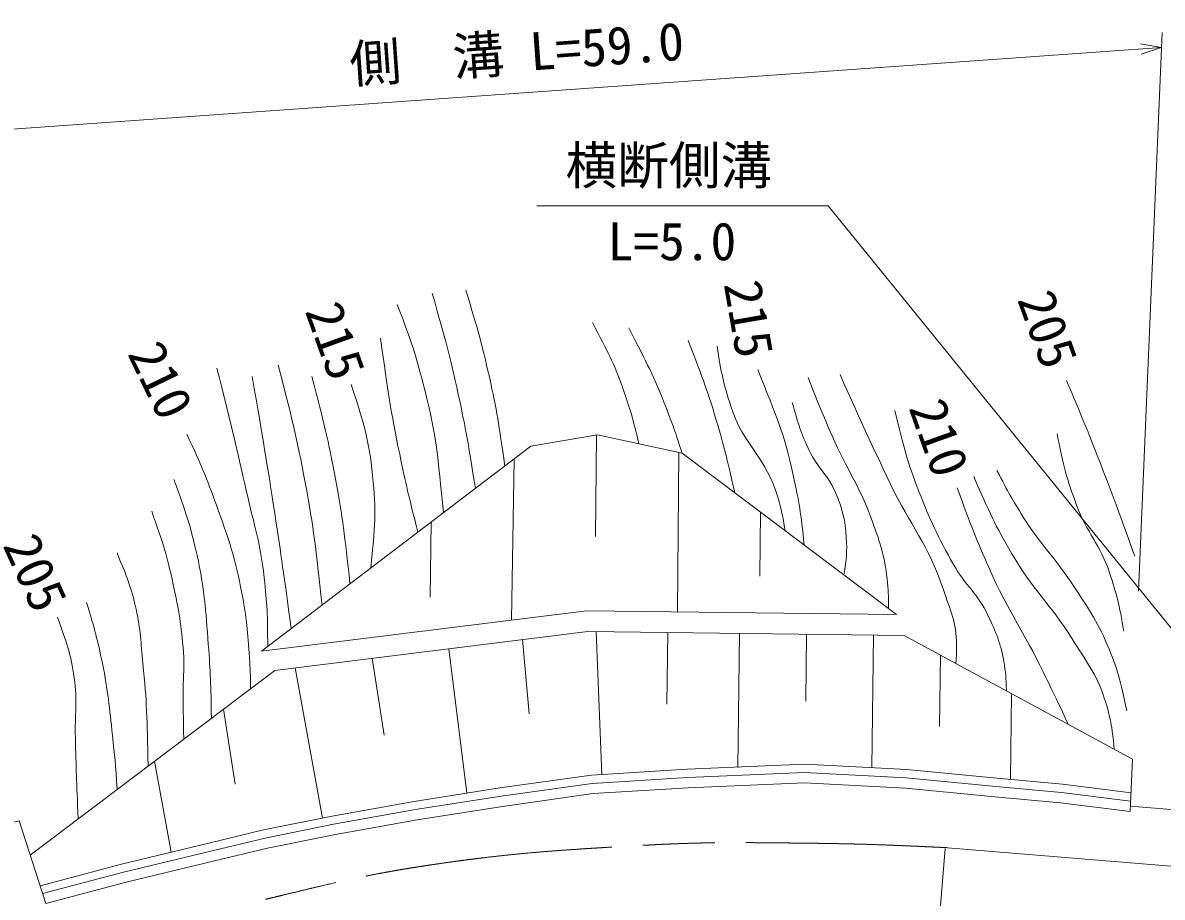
# Model space of a CAD drawing. Units: millimetres, scale not verified. Extents: x 40000 to 680000, y 20000 to 380000.
# Drawn here: x 275164 to 330356, y 293793 to 336128 of the extents above; entities that cross this region are included whole.
import ezdxf
from ezdxf.enums import TextEntityAlignment as Align

# ---------------------------------------------------------------- set-up
doc = ezdxf.new("R2010")
doc.units = ezdxf.units.MM
doc.header["$LTSCALE"] = 1000
doc.linetypes.add('CHAIN', pattern=[18.5, 12, -1.5, 3.5, -1.5])
for name, color, linetype, lineweight in [('M-BGD', 7, 'Continuous', 13), ('M-BMK', 2, 'CHAIN', 13), ('M-STR-HTXT', 7, 'Continuous', 13)]:
    doc.layers.add(name, color=color, linetype=linetype, lineweight=lineweight)
doc.styles.add('ＭＳ ゴシック', font='')
doc.styles.get('ＭＳ ゴシック').set_extended_font_data('MS Gothic')

msp = doc.modelspace()

# ---------------------------------------------------------------- linework, layer by layer
at = {"layer": 'M-BGD'}
for p, q in [((299780, 315626), (302995, 316175)), ((302961, 316176), (302910, 311258)), ((302995, 316175), (307098, 315287)), ((286721, 305702), (299780, 315626)), ((306940, 315321), (306884, 307605)), ((307098, 315287), (317489, 307473)), ((298959, 315002), (298842, 307208)), ((310900, 312428), (310867, 309329)), ((294939, 311947), (294901, 308320)), ((302932, 306654), (303209, 299733)), ((306404, 306610), (306361, 303138)), ((309877, 306567), (309796, 300068)), ((313126, 306527), (313086, 303277)), ((316376, 306486), (316296, 300061)), ((328924, 300483), (317860, 306468)), ((295802, 305822), (296671, 298830)), ((299366, 306265), (299689, 302666)), ((292083, 305360), (292666, 301641)), ((319614, 305519), (319571, 302058)), ((275524, 295826), (287371, 304775)), ((288363, 304898), (289689, 297623)), ((323064, 303653), (323012, 299495)), ((284885, 302897), (285456, 299259)), ((281542, 300372), (282344, 295971)), ((328924, 300483), (328804, 297948)), ((328815, 298196), (405060, 291928))]:
    msp.add_line(p, q, dxfattribs=at)
for points in [[(286721, 305702), (302475, 307659), (317489, 307473)], [(287371, 304775), (302531, 306659), (317860, 306468)], [(276001, 294348), (279946, 295399), (284242, 296424), (286824, 297047), (290146, 297715), (294122, 298429), (298271, 299082), (302707, 299702), (307349, 299991), (313039, 300236), (317986, 299970), (322340, 299556), (325528, 299264), (328846, 298849)], [(276124, 293967), (280044, 295011), (284336, 296035), (286910, 296657), (290220, 297322), (294188, 298035), (298330, 298686), (302747, 299303), (307371, 299592), (313037, 299835), (317956, 299571), (322303, 299158), (325485, 298867), (328827, 298449)], [(276278, 293490), (280166, 294526), (284453, 295549), (287018, 296168), (290314, 296831), (294272, 297541), (298403, 298192), (302797, 298806), (307397, 299092), (313035, 299335), (317919, 299072), (322257, 298660), (325431, 298369), (328804, 297948)], [(188968, 270847), (273943, 292606), (272798, 296954), (274985, 297497), (276278, 293490)]]:
    msp.add_lwpolyline(points, dxfattribs=at)
for points, knots in [([(295001, 323030), (295656, 320711), (295843, 320065), (296261, 318136), (296644, 316369), (296745, 315761), (297091, 313582)], [0, 0, 0, 0, 1, 1, 1, 2, 2, 2, 2]), ([(296625, 323176), (297223, 321207), (297394, 320640), (297764, 318984), (298136, 317313), (298221, 316722), (298518, 314667)], [0, 0, 0, 0, 1, 1, 1, 2, 2, 2, 2]), ([(293305, 322497), (294022, 320609), (294216, 320001), (294638, 318354), (295221, 316076), (295262, 315181), (295536, 312401)], [0, 0, 0, 0, 1, 1, 1, 2, 2, 2, 2]), ([(302758, 321615), (303513, 320169), (303767, 319722), (304228, 318433), (304597, 317402), (304706, 317009), (305008, 315739)], [0, 0, 0, 0, 1, 1, 1, 2, 2, 2, 2]), ([(304519, 321357), (305424, 319576), (305719, 319069), (306312, 317528), (306646, 316663), (306761, 316357), (307098, 315287)], [0, 0, 0, 0, 1, 1, 1, 2, 2, 2, 2]), ([(292493, 320856), (292879, 318165), (292965, 317416), (293420, 315240), (293731, 313758), (293844, 313258), (294305, 311465)], [0, 0, 0, 0, 1, 1, 1, 2, 2, 2, 2]), ([(307397, 320745), (308130, 318824), (308355, 318277), (308826, 316650), (309194, 315381), (309304, 314935), (309649, 313369)], [0, 0, 0, 0, 1, 1, 1, 2, 2, 2, 2]), ([(308802, 320478), (308990, 319145), (309109, 318682), (309456, 317571), (310035, 315720), (311222, 315031), (311734, 313161), (311906, 312533), (311990, 312278), (312089, 311534)], [0, 0, 0, 0, 1, 1, 1, 2, 2, 2, 3, 3, 3, 3]), ([(284568, 319402), (285244, 316706), (285427, 316000), (285913, 313804), (286304, 312034), (286661, 311063), (286858, 309261), (286999, 307968), (287025, 307483), (287028, 305934)], [0, 0, 0, 0, 1, 1, 1, 2, 2, 2, 3, 3, 3, 3]), ([(287532, 319547), (288229, 316878), (288427, 316112), (288841, 313877), (289267, 311573), (289353, 310762), (289660, 307935)], [0, 0, 0, 0, 1, 1, 1, 2, 2, 2, 2]), ([(310765, 319340), (311688, 317018), (312041, 316286), (312485, 314227), (312768, 312916), (312856, 312416), (313018, 310835)], [0, 0, 0, 0, 1, 1, 1, 2, 2, 2, 2]), ([(314751, 319094), (315904, 316522), (316207, 315844), (317198, 313788), (318160, 311794), (319041, 310823), (319742, 308723), (320088, 307689), (320389, 307100), (320397, 306009), (320399, 305661), (320409, 305514), (320353, 305119)], [0, 0, 0, 0, 1, 1, 1, 2, 2, 2, 3, 3, 3, 4, 4, 4, 4]), ([(286276, 319002), (286826, 315802), (286972, 314976), (287367, 312387), (287698, 310207), (287797, 309507), (288165, 306799)], [0, 0, 0, 0, 1, 1, 1, 2, 2, 2, 2]), ([(289168, 319002), (289778, 316666), (289952, 315996), (290313, 314041), (290675, 312072), (290750, 311379), (291013, 308964)], [0, 0, 0, 0, 1, 1, 1, 2, 2, 2, 2]), ([(291076, 318620), (291702, 316666), (291929, 315966), (292112, 314204), (292293, 312465), (292223, 311744), (292021, 309729)], [0, 0, 0, 0, 1, 1, 1, 2, 2, 2, 2]), ([(313200, 318949), (313738, 317591), (313891, 317228), (314363, 316138), (315079, 314487), (315727, 313667), (316326, 311970), (316697, 310920), (316915, 310315), (317029, 309208), (317086, 308648), (317107, 308429), (317095, 307769)], [0, 0, 0, 0, 1, 1, 1, 2, 2, 2, 3, 3, 3, 4, 4, 4, 4]), ([(325720, 318814), (326457, 317067), (326646, 316606), (327210, 315179), (327957, 313291), (328175, 312668), (329028, 310309)], [0, 0, 0, 0, 1, 1, 1, 2, 2, 2, 2]), ([(312437, 317740), (312740, 316654), (312844, 316283), (313261, 315414), (313680, 314540), (314206, 314205), (314569, 313306), (314882, 312531), (315000, 312056), (315054, 311222), (315100, 310507), (315066, 310201), (314940, 309390)], [0, 0, 0, 0, 1, 1, 1, 2, 2, 2, 3, 3, 3, 4, 4, 4, 4]), ([(317410, 317356), (317860, 315506), (317997, 314922), (318573, 313430), (319123, 312009), (319499, 311233), (320245, 309905), (320816, 308888), (321427, 308490), (321917, 307433), (322303, 306602), (322528, 306119), (322680, 305216), (322773, 304665), (322799, 304440), (322806, 303792)], [0, 0, 0, 0, 1, 1, 1, 2, 2, 2, 3, 3, 3, 4, 4, 4, 5, 5, 5, 5]), ([(283114, 316215), (283845, 314620), (284050, 314144), (284544, 312774), (285132, 311143), (285455, 310213), (285779, 308510), (286009, 307302), (286070, 306611), (286143, 305384), (286178, 304802), (286191, 304603), (286202, 303892)], [0, 0, 0, 0, 1, 1, 1, 2, 2, 2, 3, 3, 3, 4, 4, 4, 4]), ([(325261, 316229), (325601, 314616), (325714, 314085), (326206, 312776), (326707, 311445), (327348, 310851), (327805, 309505), (328172, 308426), (328270, 307983), (328496, 306670)], [0, 0, 0, 0, 1, 1, 1, 2, 2, 2, 3, 3, 3, 3]), ([(321227, 314157), (322000, 312376), (322261, 311825), (323080, 310413), (324067, 308713), (324951, 307976), (325988, 306306), (326662, 305222), (327157, 304650), (327551, 303435), (327854, 302500), (327924, 302081), (328031, 300966)], [0, 0, 0, 0, 1, 1, 1, 2, 2, 2, 3, 3, 3, 4, 4, 4, 4]), ([(322353, 314448), (322911, 313367), (323094, 313054), (323626, 312194), (324459, 310847), (325150, 310245), (326024, 308923), (326747, 307830), (327181, 307220), (327696, 306015), (328208, 304818), (328321, 304298), (328641, 302817)], [0, 0, 0, 0, 1, 1, 1, 2, 2, 2, 3, 3, 3, 4, 4, 4, 4]), ([(282478, 314022), (283092, 312356), (283276, 311815), (283605, 310351), (283978, 308690), (284018, 307724), (284150, 306026), (284258, 304635), (284275, 304154), (284302, 302456)], [0, 0, 0, 0, 1, 1, 1, 2, 2, 2, 3, 3, 3, 3]), ([(320427, 313612), (321104, 311735), (321320, 311195), (321990, 309687), (322888, 307667), (323637, 306656), (324607, 304671), (325081, 303700), (325237, 303384), (325796, 302175)], [0, 0, 0, 0, 1, 1, 1, 2, 2, 2, 3, 3, 3, 3]), ([(281419, 312478), (281974, 310843), (282154, 310344), (282455, 308934), (282724, 307670), (282849, 306951), (282945, 305663), (282998, 304956), (282933, 304558), (282933, 303849), (282934, 302910), (282942, 302610), (282964, 301445)], [0, 0, 0, 0, 1, 1, 1, 2, 2, 2, 3, 3, 3, 4, 4, 4, 4]), ([(279729, 310460), (280234, 309241), (280412, 308832), (280656, 307734), (280879, 306729), (280876, 306142), (280983, 305117), (281183, 303182), (281172, 302516), (281239, 300143)], [0, 0, 0, 0, 1, 1, 1, 2, 2, 2, 3, 3, 3, 3]), ([(278257, 308061), (278666, 306690), (278780, 306281), (279020, 305117), (279298, 303770), (279362, 302996), (279511, 301628), (279621, 300608), (279652, 300269), (279742, 299012)], [0, 0, 0, 0, 1, 1, 1, 2, 2, 2, 3, 3, 3, 3]), ([(276839, 307353), (277314, 306055), (277492, 305591), (277657, 304409), (277813, 303291), (277684, 302648), (277711, 301519), (277749, 299980), (277771, 299491), (277846, 297580)], [0, 0, 0, 0, 1, 1, 1, 2, 2, 2, 3, 3, 3, 3])]:
    msp.add_open_spline(points, degree=3, knots=knots, dxfattribs=at)
at = {"layer": 'M-BMK'}
msp.add_line((319949, 296191), (373225, 291781), dxfattribs=at)
msp.add_open_spline([(273865, 290261), (276767, 291102), (277525, 291322), (279885, 291947), (282262, 292577), (283596, 292921), (285992, 293474), (289235, 294223), (291035, 294754), (294324, 295264), (298510, 295913), (300890, 296063), (305119, 296300), (308202, 296473), (309937, 296444), (313025, 296409), (315730, 296378), (316623, 296344), (319949, 296191)], degree=3, knots=[0, 0, 0, 0, 1, 1, 1, 2, 2, 2, 3, 3, 3, 4, 4, 4, 5, 5, 5, 6, 6, 6, 6], dxfattribs=at)
at = {"layer": 'M-STR-HTXT'}
for p, q in [((329209, 308604), (330349, 335652)), ((330318, 334925), (329303, 335104)), ((268133, 330525), (330318, 334925)), ((330318, 334925), (329338, 334605)), ((314181, 327259), (300065, 327259)), ((339840, 295673), (314181, 327259)), ((319847, 296156), (316954, 260311))]:
    msp.add_line(p, q, dxfattribs=at)

# ---------------------------------------------------------------- texts
at = {"layer": 'M-BGD', "style": 'ＭＳ ゴシック'}
for s, rotation, p in [('215', 279.836, (310339, 321795)), ('205', 289.946, (324820, 321294)), ('215', 289.844, (290313, 320734)), ('210', 295.804, (281852, 318826)), ('210', 289.724, (319556, 316041)), ('205', 294.404, (275782, 309506))]:
    msp.add_text(s, height=1833, rotation=rotation, dxfattribs=at).set_placement(p, align=Align.MIDDLE_CENTER)
at = {"layer": 'M-STR-HTXT', "style": 'ＭＳ ゴシック'}
msp.add_text('側\u3000溝 L=59.0', height=1833, rotation=4.047, dxfattribs=at).set_placement((299190, 333224), align=Align.BOTTOM_CENTER)
for s, p in [('横断側溝', (306456, 327759)), ('L=5.0', (306609, 324082))]:
    msp.add_text(s, height=1833, dxfattribs=at).set_placement(p, align=Align.BOTTOM_CENTER)

doc.saveas('drawing.dxf')
